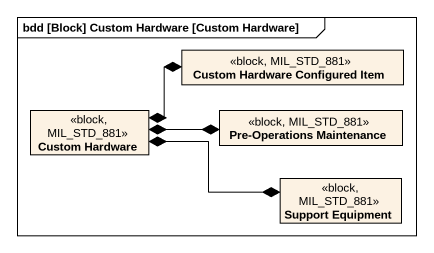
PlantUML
@startuml
mainframe bdd [Block] Custom Hardware [Custom Hardware]
hide circle
hide empty members
class "Custom Hardware Configured Item" as Custom_Hardware_Configured <<block, MIL_STD_881>>
class "Custom Hardware" as Custom_Hardware <<block, MIL_STD_881>>
class "Pre-Operations Maintenance" as Pre_Operations_Maintenance <<block, MIL_STD_881>>
class "Support Equipment" as Support_Equipment <<block, MIL_STD_881>>
Custom_Hardware *-right-* Custom_Hardware_Configured
Custom_Hardware *-right-* Pre_Operations_Maintenance
Custom_Hardware *-right-* Support_Equipment
@enduml
